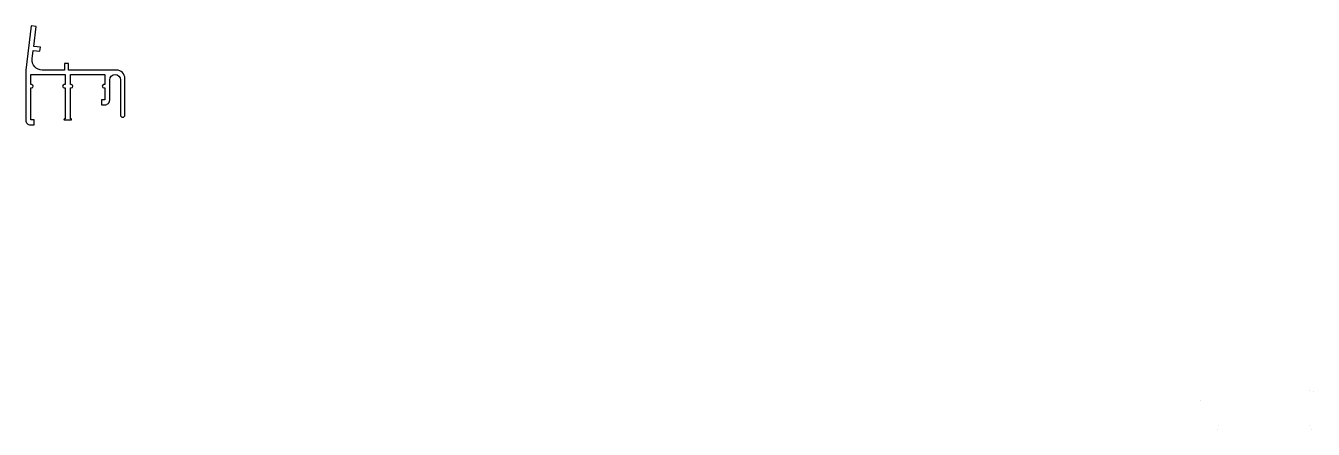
# Model space of a CAD drawing. Extents: x 243 to 626, y 152 to 272.
import ezdxf

# ---------------------------------------------------------------- set-up
doc = ezdxf.new("R2010")
doc.units = 0
doc.layers.get('0').update_dxf_attribs({"linetype": 'CONTINUOUS'})
doc.layers.add('ANA', color=220, linetype='CONTINUOUS')

msp = doc.modelspace()

# ---------------------------------------------------------------- linework, layer by layer
at = {"color": 7}
for points in [[(625.43, 163.53), (625.43, 163.53, 0.06507)], [(626.43, 163.27), (626.43, 163.27, 0.081835)], [(592.78, 160.61), (592.78, 160.61, 0.104494)], [(597.79, 152.05), (597.79, 152.05, 0.105916)], [(598.15, 153.05), (598.15, 153.05, 0.106869)], [(625.43, 153.05), (625.43, 153.05, 0.030307)], [(625.79, 152.05), (625.79, 152.05, 0.032158)]]:
    msp.add_lwpolyline(points, format="xyb", dxfattribs=at)
at = {"layer": 'ANA'}
msp.add_lwpolyline([(266.72, 257.54), (266.72, 254.54), (266.47, 254.54, 1), (266.47, 253.54), (266.72, 253.54), (266.72, 250.04), (265.72, 250.04), (265.72, 248.54), (266.82, 248.54, 0.414214), (268.22, 249.94), (268.22, 255.94, -1), (271.42, 255.94), (271.42, 245.49, 1), (272.72, 245.49), (272.72, 256.34, 0.414214), (270.22, 258.84), (255.92, 258.84), (255.92, 260.84), (254.72, 260.84), (254.72, 258.84), (248.12, 258.84, -0.450467), (245.15, 262.2), (245.45, 264.71), (247.44, 264.47), (247.58, 265.66), (245.6, 265.9), (246.33, 271.86), (244.84, 272.04), (243.22, 258.84), (243.22, 243.94, 0.414214), (244.62, 242.54), (245.72, 242.54), (245.72, 244.04), (244.72, 244.04), (244.72, 253.54), (244.97, 253.54, 1), (244.97, 254.54), (244.72, 254.54), (244.72, 257.54), (254.92, 257.54), (254.92, 254.54), (254.67, 254.54, 1), (254.67, 253.54), (254.92, 253.54), (254.92, 244.34), (254.72, 244.34, 1), (254.72, 244.04), (256.72, 244.04, 1), (256.72, 244.34), (256.52, 244.34), (256.52, 253.54), (256.77, 253.54, 1), (256.77, 254.54), (256.52, 254.54), (256.52, 257.54)], format="xyb", close=True, dxfattribs=at)

doc.saveas('drawing.dxf')
